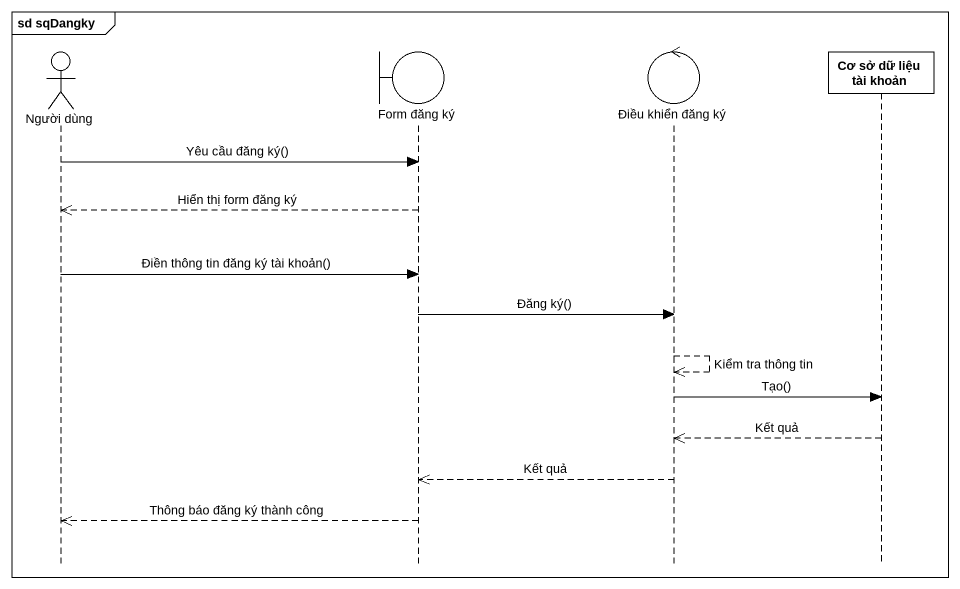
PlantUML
@startuml
mainframe sd sqDangky
hide footbox
actor "Người dùng" as Người_dùng
boundary "Form đăng ký" as Form_đăng_ký
control "Điều khiển đăng ký" as Điều_khiển_đăng_ký
participant "Cơ sở dữ liệu tài khoản" as Cơ_sở_dữ_liệu_tài_khoản

Người_dùng -> Form_đăng_ký : Yêu cầu đăng ký()
Form_đăng_ký -->> Người_dùng : Hiển thị form đăng ký
Người_dùng -> Form_đăng_ký : Điền thông tin đăng ký tài khoản()
Form_đăng_ký -> Điều_khiển_đăng_ký : Đăng ký()
Điều_khiển_đăng_ký -->> Điều_khiển_đăng_ký : Kiểm tra thông tin
Điều_khiển_đăng_ký -> Cơ_sở_dữ_liệu_tài_khoản : Tạo()
Cơ_sở_dữ_liệu_tài_khoản -->> Điều_khiển_đăng_ký : Kết quả
Điều_khiển_đăng_ký -->> Form_đăng_ký : Kết quả
Form_đăng_ký -->> Người_dùng : Thông báo đăng ký thành công
@enduml
